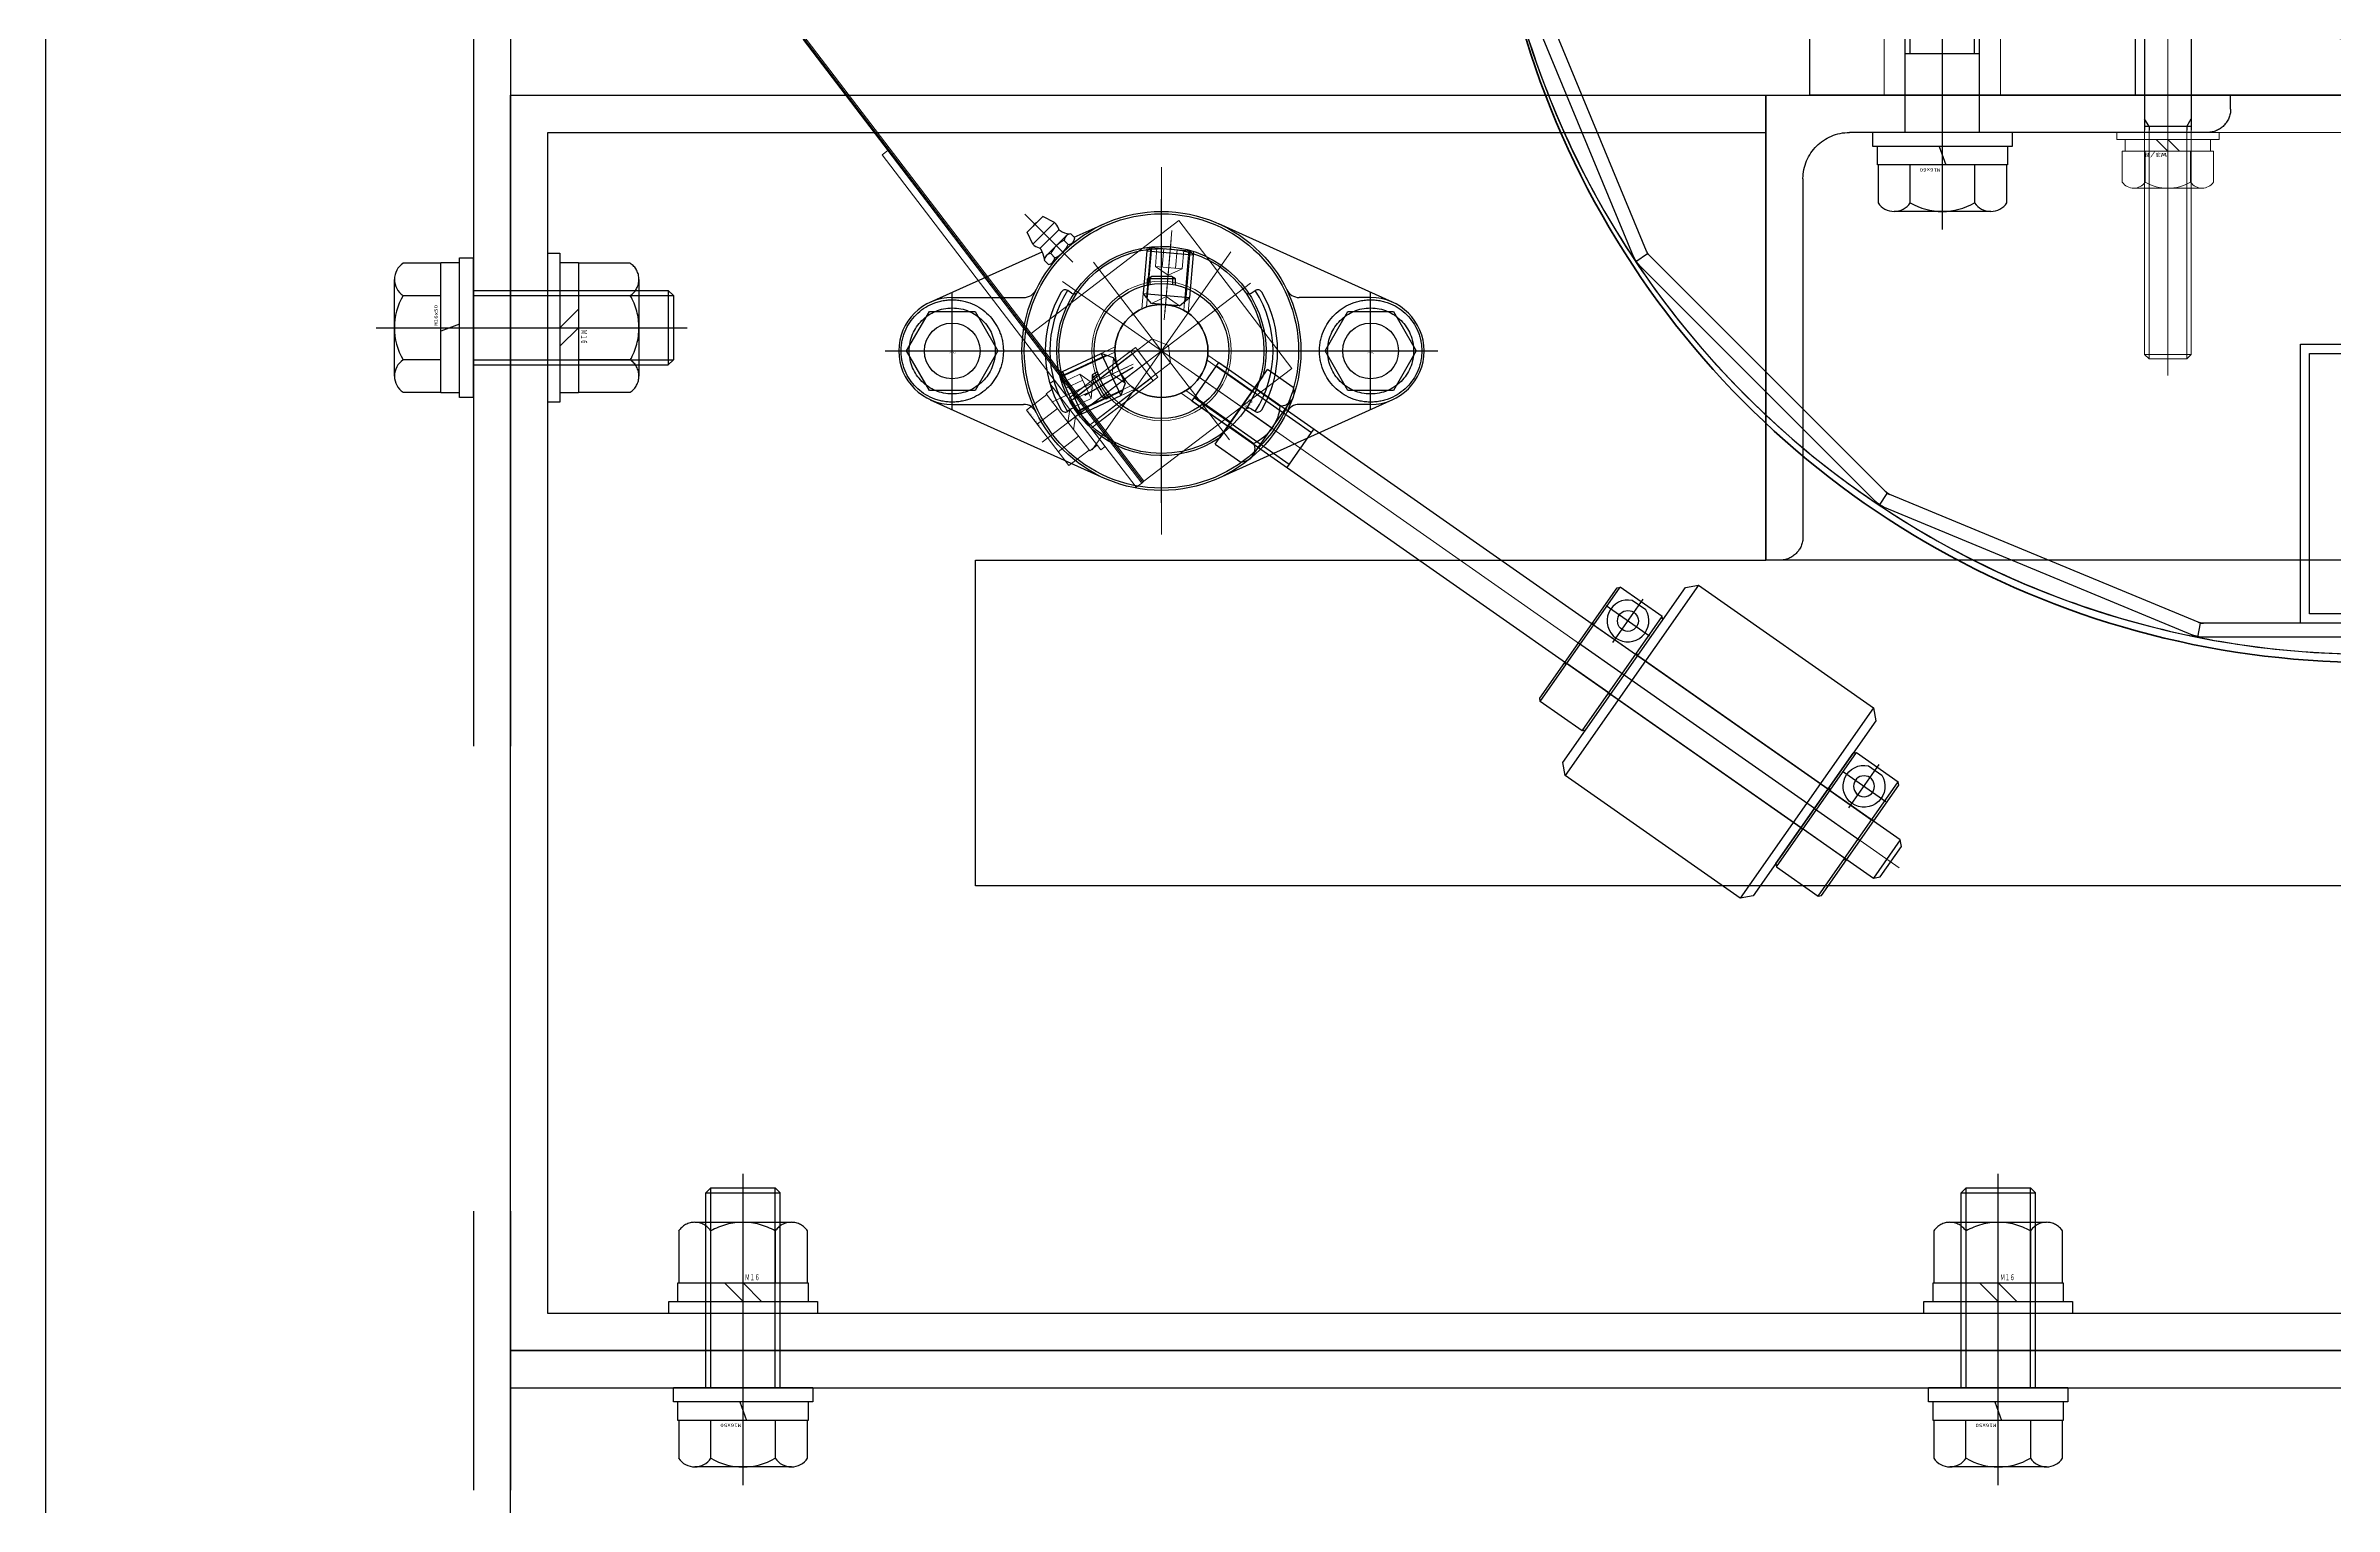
# Model space of a CAD drawing. Units: millimetres at full size. Extents: x -18456 to 18937, y -12290 to 13871.
# Drawn here: x -3396 to -1919, y -5647 to -4705 of the extents above; entities that cross this region are included whole.
import ezdxf
from ezdxf.enums import TextEntityAlignment as Align

# ---------------------------------------------------------------- set-up
doc = ezdxf.new("R2010")
doc.units = ezdxf.units.MM
doc.header["$LTSCALE"] = 100
doc.linetypes.add('CHAIN2', pattern=[12, 9, -1, 1, -1])
doc.linetypes.add('DOUBLE_CHAIN2', pattern=[12.8, 9, -1, 0.6, -0.6, 0.6, -1])
for name, color, linetype in [('0-2_0', 2, 'Continuous'), ('0-3_06_PHANTOM', 2, 'DOUBLE_CHAIN2'), ('0-6_10_DRAFT', 1, 'Continuous')]:
    doc.layers.add(name, color=color, linetype=linetype)
for name, color, linetype, lineweight in [('0-7_05_CENTER', 2, 'CHAIN2', 18), ('0-8_04_HIDDEN', 7, 'Continuous', 18), ('1-0', 30, 'Continuous', 70)]:
    doc.layers.add(name, color=color, linetype=linetype, lineweight=lineweight)
doc.styles.add('ＭＳ ゴシック', font='')
doc.styles.get('ＭＳ ゴシック').set_extended_font_data('MS Gothic')

# ---------------------------------------------------------------- blocks, each defined once
blk = doc.blocks.new('A$C491655AE_1_1')
at = {"layer": '0-3_06_PHANTOM', "color": 7, "linetype": 'CHAIN2'}
for p, q in [((0, -12.64), (0, 12.64)), ((-12.64, 0), (12.64, 0))]:
    blk.add_line(p, q, dxfattribs=at)
at = {"layer": '0-3_06_PHANTOM', "color": 7}
blk.add_lwpolyline([(4.91, -8.5), (-4.91, -8.5), (-9.81, 0), (-4.91, 8.5), (4.91, 8.5), (9.81, 0)], close=True, dxfattribs=at)
for radius in [11, 9.25]:
    blk.add_circle((0, 0), radius, dxfattribs=at)
at = {"layer": '0-6_10_DRAFT', "style": 'ＭＳ ゴシック', "width": 1.9}
blk.add_text('BT-M10', height=0.22, dxfattribs=at).set_placement((-0.7, -0.54), align=Align.BOTTOM_LEFT)
blk = doc.blocks.new('MUCAFL204Ja_1')
at = {"layer": '0-2_0', "linetype": 'CHAIN2'}
for p, q in [((0, -32.67), (0, 32.67)), ((-19.09, 19.09), (-29.42, 29.42)), ((-45, -11), (-45, 11)), ((45, -11), (45, 11)), ((-59.46, 0), (59.46, 0)), ((-16.45, -9.5), (-6.06, -3.5))]:
    blk.add_line(p, q, dxfattribs=at)
at = {"layer": '0-2_0'}
for p, q in [((-28.92, 25.53), (-25.53, 28.92)), ((-27.65, 22.98), (-28.92, 25.53)), ((-27.65, 22.98), (-22.98, 27.65)), ((-22.1, 26.06), (-26.06, 22.1)), ((-22.98, 27.65), (-25.53, 28.92)), ((-24.77, 20.48), (-20.48, 24.77)), ((-19.51, 25.22), (-18.62, 24.33)), ((-18.74, 24.46), (-12.33, 27.35)), ((49.73, 10.48), (12.33, 27.35)), ((-49.73, 10.48), (-25.64, 21.35)), ((-23.79, 20.94), (-22.9, 20.05)), ((-19.07, 23.36), (-23.36, 19.07)), ((-20.94, 23.79), (-20.05, 22.9)), ((-24.33, 18.62), (-25.22, 19.51)), ((3, 15.5), (-3, 15.5)), ((-2.45, 14.29), (-2.45, 15.82)), ((2.13, 16), (-2.13, 16)), ((2.45, 14.29), (2.45, 15.82)), ((-45, 11.5), (-29.64, 11.5)), ((-19.32, 12.44), (-20.16, 12.98)), ((19.32, 12.44), (20.16, 12.98)), ((45, 11.5), (29.64, 11.5)), ((-13.79, -4.5), (-14.92, -5.15)), ((-13.6, -5.02), (-14.92, -5.79)), ((-14.92, -5.15), (-11.92, -10.35)), ((-14.92, -5.15), (-14.92, -6.15)), ((-14.92, -6.15), (-12.79, -9.85)), ((-11.15, -9.27), (-12.47, -10.03)), ((-49.73, -10.48), (-12.33, -27.35)), ((-45, -11.5), (-29.64, -11.5)), ((-19.32, -12.44), (-20.16, -12.98)), ((49.73, -10.48), (12.33, -27.35)), ((19.32, -12.44), (20.16, -12.98)), ((45, -11.5), (29.64, -11.5))]:
    blk.add_line(p, q, dxfattribs=at)
for points in [[(-3, 14.19), (-3, 15.5), (-2.13, 16)], [(3, 14.19), (3, 15.5), (2.13, 16)], [(-10.79, -9.69), (-11.92, -10.35), (-12.79, -9.85)]]:
    blk.add_lwpolyline(points, dxfattribs=at)
for centre, radius in [((0, 0), 30), ((0, 0), 29.5), ((0, 0), 22.04), ((0, 0), 14.5), ((0, 0), 10), ((-45, 0), 6), ((45, 0), 6)]:
    blk.add_circle(centre, radius, dxfattribs=at)
for centre, radius, start, end in [((-26.17, 26.17), 1.59, 114.555, 155.445), ((-25.31, 25.31), 3.3, 17.9467, 45), ((-21.41, 26.58), 0.8, 197.9467, 240.2157), ((-18.83, 31.09), 6, 240.2157, 260.6802), ((-19.38, 23.67), 1.56, 94.7398, 175.2602), ((-25.31, 25.31), 3.3, 225, 252.0533), ((-26.58, 21.41), 0.8, 29.7843, 72.0533), ((-31.09, 18.83), 6, 9.3198, 29.7843), ((-23.67, 19.38), 1.56, 94.7398, 175.2602), ((-24.46, 20.18), 1.56, 274.7398, 355.2602), ((-18.6, 18.6), 5.7, 114.2291, 155.7709), ((-25.24, 25.24), 5.7, 294.2291, 335.7709), ((-20.18, 24.46), 1.56, 274.7398, 355.2602), ((-45, 0), 11.5, 90, 270), ((-29.64, 14.5), 3, 270, 333.9348), ((0, 0), 25, 149.6243, 210.3757), ((0, 0), 24, 147.2368, 212.7638), ((-20.71, 12.14), 1, 57.2362, 149.6243), ((-18.78, 13.28), 1, 237.2362, 324.7443), ((18.78, 13.28), 1, 215.2557, 302.7638), ((20.71, 12.14), 1, 30.3757, 122.7638), ((0, 0), 24, 327.2362, 32.7632), ((0, 0), 25, 329.6243, 30.3757), ((29.64, 14.5), 3, 206.0652, 270), ((45, 0), 11.5, 270, 90), ((-29.64, -14.5), 3, 26.0652, 90), ((-20.71, -12.14), 1, 210.3757, 302.7638), ((-18.78, -13.28), 1, 35.2557, 122.7638), ((18.78, -13.28), 1, 57.2362, 144.7443), ((20.71, -12.14), 1, 237.2362, 329.6243), ((29.64, -14.5), 3, 90, 153.9348)]:
    blk.add_arc(centre, radius, start, end, dxfattribs=at)
blk = doc.blocks.new('A$C32DA1F60_1_1')
at = {"layer": '0-6_10_DRAFT'}
blk.add_line((0, 0), (-0.3, 0), dxfattribs=at)
at = {"layer": '0-8_04_HIDDEN'}
blk.add_lwpolyline([(-0.3, -20), (0, -20), (0, 130), (-0.3, 130)], close=True, dxfattribs=at)
blk = doc.blocks.new('A$C35C9035B_1_1')
at = {"layer": '0-7_05_CENTER'}
blk.add_line((-2.58, 0), (4.17, 0), dxfattribs=at)
at = {"layer": '0-8_04_HIDDEN'}
blk.add_lwpolyline([(1.5, 70), (0, 70), (0, -20), (1.5, -20)], close=True, dxfattribs=at)
blk = doc.blocks.new('A$C435F0BD9_1_1')
at = {"layer": '0-8_04_HIDDEN', "linetype": 'CHAIN2'}
blk.add_line((0, -18.3), (0, 10.2), dxfattribs=at)
at = {"layer": '0-8_04_HIDDEN'}
for p, q in [((-7.51, 8.7), (7.51, 8.7)), ((-7.51, 3.2), (-7.51, 8.7)), ((-3.75, 3.2), (-3.75, 8.7)), ((3.75, 3.2), (3.75, 8.7)), ((7.51, 3.2), (7.51, 8.7)), ((-9, 1.2), (9, 1.2)), ((-9, 1.2), (-9, 0)), ((-9, 0), (9, 0)), ((-7.7, 3.2), (-7.7, 1.2)), ((7.7, 3.2), (-7.7, 3.2)), ((-4, -16.8), (-4, 0)), ((-3.32, -16.8), (-3.32, 0)), ((0, 1.2), (-2, 3.2)), ((0, 3.2), (2, 1.2)), ((3.32, -16.8), (3.32, 0)), ((4, -16.8), (4, 0)), ((7.7, 1.2), (7.7, 3.2)), ((9, 0), (9, 1.2)), ((-4, -16.8), (4, -16.8))]:
    blk.add_line(p, q, dxfattribs=at)
at = {"layer": '0-6_10_DRAFT', "style": 'ＭＳ ゴシック', "width": 1.8}
blk.add_text('BT-M8x20L,SW,PW', height=0.2199, dxfattribs=at).set_placement((3.15, 8.36), align=Align.BOTTOM_LEFT)
blk = doc.blocks.new('A$C186E791B_1_1')
at = {"layer": '0-7_05_CENTER'}
for p, q in [((0, -24.07), (0, 24.07)), ((24.07, 0), (-24.07, 0))]:
    blk.add_line(p, q, dxfattribs=at)
at = {"layer": '0-8_04_HIDDEN'}
for p, q in [((0, 3.25), (-1.88, 0)), ((-1.88, 0), (0, -3.25)), ((0, 3.25), (20, 3.25)), ((0, -3.25), (0, 3.25)), ((4, 4), (20, 4)), ((4, -4), (4, 4)), ((0, -3.25), (20, -3.25)), ((4, -4), (20, -4))]:
    blk.add_line(p, q, dxfattribs=at)
blk.add_lwpolyline([(-20, -20), (20, -20), (20, 20), (-20, 20)], close=True, dxfattribs=at)
for radius in [15, 10]:
    blk.add_circle((0, 0), radius, dxfattribs=at)
blk = doc.blocks.new('A$C1E9F6952_1')
at = {"layer": '0-6_10_DRAFT'}
blk.add_line((0, 0), (0.3, 0), dxfattribs=at)
at = {"layer": '0-8_04_HIDDEN'}
blk.add_lwpolyline([(0.3, -20), (0, -20), (0, 100), (0.3, 100)], close=True, dxfattribs=at)
blk = doc.blocks.new('A$C65AA1DB4_1')
at = {"layer": '0-8_04_HIDDEN', "xscale": -1}
blk.add_blockref('A$C32DA1F60_1_1', (20, 0), dxfattribs=at)
at = {"layer": '0-8_04_HIDDEN'}
for name, p in [('A$C1E9F6952_1', (20.3, 0)), ('A$C35C9035B_1_1', (20.6, 0)), ('A$C186E791B_1_1', (0, 0))]:
    blk.add_blockref(name, p, dxfattribs=at)
at = {"layer": '0-8_04_HIDDEN', "xscale": -1, "rotation": 270}
blk.add_blockref('A$C435F0BD9_1_1', (22.1, 0), dxfattribs=at)
blk = doc.blocks.new('A$C6DCD7F69_1_1')
at = {"layer": '0-7_05_CENTER'}
for p, q in [((0, 113.74), (0, -113.74)), ((113.74, 0), (-113.74, 0))]:
    blk.add_line(p, q, dxfattribs=at)
at = {"layer": '0-8_04_HIDDEN'}
for radius in [105, 99.95, 22.5, 20]:
    blk.add_circle((0, 0), radius, dxfattribs=at)
blk = doc.blocks.new('A$C6A3B1DDC_1_1')
at = {"layer": '0-3_06_PHANTOM', "color": 7}
blk.add_arc((74.2, 300), 105, 242.0584, 118.1371, dxfattribs=at)
at = {"layer": '0-8_04_HIDDEN'}
blk.add_blockref('A$C6DCD7F69_1_1', (74.2, 300), dxfattribs=at)
blk = doc.blocks.new('A$C616C122A_1')
at = {"layer": '0-2_0', "xscale": -1, "rotation": 25.92846}
blk.add_blockref('A$C6A3B1DDC_1_1', (-62.69, -6.56), dxfattribs=at)
blk = doc.blocks.new('A$C630344D5_1_1')
at = {"layer": '0-3_06_PHANTOM', "color": 5}
blk.add_arc((0, 0), 190, 81.4099, 271.907, dxfattribs=at)
blk = doc.blocks.new('A$C27AD2B2D_1_1')
at = {"layer": '0-3_06_PHANTOM', "color": 7}
for p, q in [((42, 1230), (42, 16)), ((50, 192), (2550, 192))]:
    blk.add_line(p, q, dxfattribs=at)
for points in [[(-40, 1230), (50, 1230), (50, 16), (-50, 16), (-50, 1220)], [(50, 200), (2550, 200), (2550, 100), (50, 100)]]:
    blk.add_lwpolyline(points, close=True, dxfattribs=at)
at = {"layer": '0-7_05_CENTER'}
for p, q in [((60.96, 420), (31.35, 420)), ((100, 210.96), (100, 181.35)), ((370, 210.96), (370, 181.35))]:
    blk.add_line(p, q, dxfattribs=at)
blk = doc.blocks.new('MUCP212a_1_1')
at = {"layer": '0-2_0'}
for p, q in [((-2.4, 146.5), (-3.3, 143.8)), ((-3.3, 143.8), (3.3, 143.8)), ((-2.4, 146.5), (2.4, 146.5)), ((2.4, 146.5), (3.3, 143.8)), ((-3.5, 140), (-4.04, 139.69)), ((-4.04, 138.31), (-4.04, 139.69)), ((-3.5, 138), (-4.04, 138.31)), ((-3.03, 140), (-3.5, 140)), ((-3.18, 138), (-3.18, 137.93)), ((0, 140), (-3.03, 140)), ((-2.02, 139.69), (-2.02, 138.31)), ((3.03, 140), (0, 140)), ((2.02, 139.69), (2.02, 138.31)), ((3.5, 140), (3.03, 140)), ((3.17, 138), (3.17, 137.93)), ((3.5, 140), (4.04, 139.69)), ((3.5, 138), (4.04, 138.31)), ((4.04, 139.69), (4.04, 138.31)), ((-3.61, 109.8), (-5, 109)), ((5, 109), (-5, 109)), ((-5, 107.97), (-5, 109)), ((3.61, 109.8), (-3.61, 109.8)), ((3.61, 109.8), (5, 109)), ((5, 107.97), (5, 109)), ((-68.19, 70.86), (-68.98, 20)), ((68.98, 20), (68.19, 70.86)), ((-35.56, 55.04), (-36.45, 54.53)), ((-36.45, 54.53), (-31.45, 45.87)), ((-36.45, 52.93), (-36.45, 54.53)), ((-36.45, 52.93), (-32.83, 46.67)), ((-32.83, 46.67), (-31.45, 45.87)), ((-30.56, 46.38), (-31.45, 45.87)), ((-120.5, 0), (-120.5, 20)), ((-50.5, 20), (-120.5, 20)), ((-50.5, 0), (-50.5, 20)), ((50.5, 20), (120.5, 20)), ((50.5, 0), (50.5, 20)), ((120.5, 0), (120.5, 20)), ((-120.5, 0), (120.5, 0))]:
    blk.add_line(p, q, dxfattribs=at)
for points in [[(-2.91, 139.99), (-2.97, 140), (-3.03, 140), (-3.09, 140), (-3.16, 139.99), (-3.22, 139.99), (-3.28, 139.98), (-3.34, 139.97), (-3.4, 139.96), (-3.46, 139.94), (-3.53, 139.92), (-3.59, 139.9), (-3.65, 139.88), (-3.71, 139.85), (-3.78, 139.82), (-3.84, 139.79), (-3.91, 139.76), (-3.97, 139.73), (-4.04, 139.69)], [(-4.04, 138.31), (-3.97, 138.27), (-3.91, 138.24), (-3.84, 138.21), (-3.78, 138.18), (-3.71, 138.15), (-3.65, 138.12), (-3.59, 138.1), (-3.53, 138.08), (-3.46, 138.06), (-3.4, 138.04), (-3.34, 138.03), (-3.28, 138.02), (-3.22, 138.01), (-3.16, 138.01), (-3.09, 138), (-3.03, 138)], [(-3.5, 138), (-3.03, 138), (0, 138), (3.03, 138), (3.5, 138)], [(-3.03, 138), (-2.97, 138), (-2.91, 138.01), (-2.84, 138.01), (-2.78, 138.02), (-2.72, 138.03), (-2.66, 138.04), (-2.6, 138.06), (-2.54, 138.08), (-2.47, 138.1), (-2.41, 138.12), (-2.35, 138.15), (-2.28, 138.18), (-2.22, 138.21), (-2.15, 138.24), (-2.09, 138.27), (-2.02, 138.31)], [(1.11, 139.9), (0.99, 139.92), (0.87, 139.94), (0.74, 139.96), (0.62, 139.97), (0.5, 139.98), (0.37, 139.99), (0.25, 139.99), (0.13, 140), (0, 140), (-0.13, 140), (-0.25, 139.99), (-0.37, 139.99), (-0.5, 139.98), (-0.62, 139.97), (-0.74, 139.96), (-0.87, 139.94), (-0.99, 139.92), (-1.11, 139.9), (-1.24, 139.88), (-1.37, 139.85), (-1.49, 139.82), (-1.62, 139.79), (-1.75, 139.76), (-1.89, 139.73), (-2.02, 139.69), (-2.09, 139.73), (-2.15, 139.76), (-2.22, 139.79), (-2.28, 139.82), (-2.35, 139.85), (-2.41, 139.88), (-2.47, 139.9), (-2.54, 139.92), (-2.6, 139.94), (-2.66, 139.96), (-2.72, 139.97), (-2.78, 139.98), (-2.84, 139.99), (-2.91, 139.99)], [(-2.02, 138.31), (-1.89, 138.27), (-1.75, 138.24), (-1.62, 138.21), (-1.49, 138.18), (-1.37, 138.15), (-1.24, 138.12), (-1.11, 138.1), (-0.99, 138.08), (-0.87, 138.06), (-0.74, 138.04), (-0.62, 138.03), (-0.5, 138.02), (-0.37, 138.01), (-0.25, 138.01), (-0.13, 138), (0, 138)], [(0, 138), (0.13, 138), (0.25, 138.01), (0.37, 138.01), (0.5, 138.02), (0.62, 138.03), (0.74, 138.04), (0.87, 138.06), (0.99, 138.08), (1.11, 138.1), (1.24, 138.12), (1.37, 138.15), (1.49, 138.18), (1.62, 138.21), (1.75, 138.24), (1.89, 138.27), (2.02, 138.31)], [(4.04, 139.69), (3.97, 139.73), (3.91, 139.76), (3.84, 139.79), (3.78, 139.82), (3.71, 139.85), (3.65, 139.88), (3.59, 139.9), (3.53, 139.92), (3.46, 139.94), (3.4, 139.96), (3.34, 139.97), (3.28, 139.98), (3.22, 139.99), (3.16, 139.99), (3.09, 140), (3.03, 140), (2.97, 140), (2.91, 139.99), (2.84, 139.99), (2.78, 139.98), (2.72, 139.97), (2.66, 139.96), (2.6, 139.94), (2.54, 139.92), (2.47, 139.9), (2.41, 139.88), (2.35, 139.85), (2.28, 139.82), (2.22, 139.79), (2.15, 139.76), (2.09, 139.73), (2.02, 139.69), (1.89, 139.73), (1.75, 139.76), (1.62, 139.79), (1.49, 139.82), (1.37, 139.85), (1.24, 139.88), (1.11, 139.9)], [(2.02, 138.31), (2.09, 138.27), (2.15, 138.24), (2.22, 138.21), (2.28, 138.18), (2.35, 138.15), (2.41, 138.12), (2.47, 138.1), (2.54, 138.08), (2.6, 138.06), (2.66, 138.04), (2.72, 138.03), (2.78, 138.02), (2.84, 138.01), (2.91, 138.01), (2.97, 138), (3.03, 138)], [(3.03, 138), (3.09, 138), (3.16, 138.01), (3.22, 138.01), (3.28, 138.02), (3.34, 138.03), (3.4, 138.04), (3.46, 138.06), (3.53, 138.08), (3.59, 138.1), (3.65, 138.12), (3.71, 138.15), (3.78, 138.18), (3.84, 138.21), (3.91, 138.24), (3.97, 138.27), (4.04, 138.31)]]:
    blk.add_lwpolyline(points, dxfattribs=at)
for radius in [58, 53.19, 38.5, 30]:
    blk.add_circle((0, 69.8), radius, dxfattribs=at)
for centre, radius, start, end in [((0, 143.8), 3.3, 180, 207.487), ((0, 145.21), 1.59, 54.1961, 125.8039), ((0, 143.8), 3.3, 332.513, 0), ((0, 69.8), 68.2, 0.8929, 179.1071), ((-8.74, 142.93), 6, 330.761, 348.6534), ((-3.64, 141.91), 0.8, 348.6534, 27.487), ((3.64, 141.91), 0.8, 152.513, 191.3466), ((8.74, 142.93), 6, 191.3466, 209.239)]:
    blk.add_arc(centre, radius, start, end, dxfattribs=at)
at = {"layer": '0-7_05_CENTER'}
for p, q in [((0, 154.6), (0, 0)), ((76.31, 69.8), (-76.31, 69.8)), ((-37.24, 48.3), (-23.38, 56.3)), ((-92, 27.06), (-92, -7.44)), ((92, 27.06), (92, -7.44))]:
    blk.add_line(p, q, dxfattribs=at)
at = {"layer": '0-8_04_HIDDEN', "color": 2}
for p, q in [((-104.5, 0), (-104.5, 20)), ((-79.5, 0), (-79.5, 20)), ((79.5, 0), (79.5, 20)), ((104.5, 0), (104.5, 20))]:
    blk.add_line(p, q, dxfattribs=at)
blk = doc.blocks.new('A$C478F6F38_1_1')
at = {"layer": '0-2_0', "color": 134}
for points in [[(15, 0), (-15, 0), (-15, -60), (15, -60)], [(13, -2), (-13, -2), (-13, -58), (13, -58)]]:
    blk.add_lwpolyline(points, close=True, dxfattribs=at)
blk = doc.blocks.new('A$C34463D87_1_1')
at = {"layer": '0-2_0', "color": 134}
for p, q in [((-38.17, 185.89), (-104.46, 158.44)), ((-37.02, 183.12), (-103.31, 155.66)), ((35.87, 186.35), (-35.87, 186.35)), ((35.87, 183.35), (-35.87, 183.35)), ((103.31, 155.66), (37.02, 183.12)), ((104.46, 158.44), (38.17, 185.89)), ((-106.4, 157.14), (-157.14, 106.4)), ((-104.28, 155.01), (-155.01, 104.28)), ((155.01, 104.28), (104.28, 155.01)), ((157.14, 106.4), (106.4, 157.14)), ((-158.44, 104.46), (-185.89, 38.17)), ((185.89, 38.17), (158.44, 104.46)), ((-155.66, 103.31), (-183.12, 37.02)), ((183.12, 37.02), (155.66, 103.31)), ((-186.35, 35.87), (-186.35, -35.87)), ((-183.35, 35.87), (-183.35, -35.87)), ((183.35, -35.87), (183.35, 35.87)), ((186.35, -35.87), (186.35, 35.87)), ((-185.89, -38.17), (-158.44, -104.46)), ((-183.12, -37.02), (-155.66, -103.31)), ((155.66, -103.31), (183.12, -37.02)), ((158.44, -104.46), (185.89, -38.17)), ((-157.14, -106.4), (-106.4, -157.14)), ((-155.01, -104.28), (-104.28, -155.01)), ((104.28, -155.01), (155.01, -104.28)), ((106.4, -157.14), (157.14, -106.4)), ((-103.31, -155.66), (-37.02, -183.12)), ((37.02, -183.12), (103.31, -155.66)), ((-104.46, -158.44), (-38.17, -185.89)), ((38.17, -185.89), (104.46, -158.44)), ((-35.87, -183.35), (35.87, -183.35)), ((-35.87, -186.35), (35.87, -186.35))]:
    blk.add_line(p, q, dxfattribs=at)
at = {"layer": '0-2_0', "color": 3}
for points in [[(-0.5, 183.35), (0, 183.85), (1.32, 185.16)], [(-185.16, -1.32), (-183.85, 0), (-183.35, 0.5)], [(183.35, -0.5), (183.85, 0), (185.16, 1.32)], [(-1.32, -185.16), (0, -183.85), (0.5, -183.35)]]:
    blk.add_lwpolyline(points, dxfattribs=at)
at = {"layer": '0-2_0', "color": 134}
for radius in [32.5, 30, 27.5]:
    blk.add_circle((0, 0), radius, dxfattribs=at)
for centre, radius, start, end in [((-35.87, 180.35), 6, 90, 112.5), ((-35.87, 180.35), 3, 90, 112.5), ((35.87, 180.35), 6, 67.5, 90), ((35.87, 180.35), 3, 67.5, 90), ((-102.16, 152.89), 6, 112.5, 135), ((102.16, 152.89), 6, 45, 67.5), ((-102.16, 152.89), 3, 112.5, 135), ((102.16, 152.89), 3, 45, 67.5), ((-152.89, 102.16), 6, 135, 157.5), ((-152.89, 102.16), 3, 135, 157.5), ((152.89, 102.16), 3, 22.5, 45), ((152.89, 102.16), 6, 22.5, 45), ((-180.35, 35.87), 6, 157.5, 180), ((-180.35, 35.87), 3, 157.5, 180), ((180.35, 35.87), 3, 0, 22.5), ((180.35, 35.87), 6, 0, 22.5), ((-180.35, -35.87), 6, 180, 202.5), ((-180.35, -35.87), 3, 180, 202.5), ((180.35, -35.87), 3, 337.5, 0), ((180.35, -35.87), 6, 337.5, 0), ((-152.89, -102.16), 3, 202.5, 225), ((152.89, -102.16), 3, 315, 337.5), ((-152.89, -102.16), 6, 202.5, 225), ((152.89, -102.16), 6, 315, 337.5), ((-102.16, -152.89), 6, 225, 247.5), ((-102.16, -152.89), 3, 225, 247.5), ((102.16, -152.89), 3, 292.5, 315), ((102.16, -152.89), 6, 292.5, 315), ((-35.87, -180.35), 6, 247.5, 270), ((-35.87, -180.35), 3, 247.5, 270), ((35.87, -180.35), 3, 270, 292.5), ((35.87, -180.35), 6, 270, 292.5)]:
    blk.add_arc(centre, radius, start, end, dxfattribs=at)
at = {"layer": '0-2_0', "color": 3}
for centre, start, end in [((0, 190.8), 244.4921, 295.5079), ((-190.8, 0), 334.4921, 25.5079), ((190.8, 0), 154.4921, 205.5079), ((0, -190.8), 64.4921, 115.5079)]:
    blk.add_arc(centre, 5.8, start, end, dxfattribs=at)
at = {"layer": '0-6_10_DRAFT'}
for p, q in [((-37.07, 186.35), (-36.47, 183.35)), ((37.07, 186.35), (36.47, 183.35)), ((-105.56, 157.98), (-103.86, 155.44)), ((105.56, 157.98), (103.86, 155.44)), ((-157.98, 105.56), (-155.44, 103.86)), ((157.98, 105.56), (155.44, 103.86)), ((-186.35, 37.07), (-183.35, 36.47)), ((186.35, 37.07), (183.35, 36.47)), ((-186.35, -37.07), (-183.35, -36.47)), ((186.35, -37.07), (183.35, -36.47)), ((-157.98, -105.56), (-155.44, -103.86)), ((157.98, -105.56), (155.44, -103.86)), ((-105.56, -157.98), (-103.86, -155.44)), ((105.56, -157.98), (103.86, -155.44)), ((-37.07, -186.35), (-36.47, -183.35)), ((37.07, -186.35), (36.47, -183.35))]:
    blk.add_line(p, q, dxfattribs=at)
for points in [[(-35.87, 186.35), (-37.07, 186.35), (-38.17, 185.89)], [(-37.02, 183.12), (-36.47, 183.35), (-35.87, 183.35)], [(38.17, 185.89), (37.07, 186.35), (35.87, 186.35)], [(35.87, 183.35), (36.47, 183.35), (37.02, 183.12)], [(-104.46, 158.44), (-105.56, 157.98), (-106.4, 157.14)], [(106.4, 157.14), (105.56, 157.98), (104.46, 158.44)], [(-104.28, 155.01), (-103.86, 155.44), (-103.31, 155.66)], [(103.31, 155.66), (103.86, 155.44), (104.28, 155.01)], [(-157.14, 106.4), (-157.98, 105.56), (-158.44, 104.46)], [(-155.66, 103.31), (-155.44, 103.86), (-155.01, 104.28)], [(155.01, 104.28), (155.44, 103.86), (155.66, 103.31)], [(158.44, 104.46), (157.98, 105.56), (157.14, 106.4)], [(-185.89, 38.17), (-186.35, 37.07), (-186.35, 35.87)], [(-183.35, 35.87), (-183.35, 36.47), (-183.12, 37.02)], [(183.12, 37.02), (183.35, 36.47), (183.35, 35.87)], [(186.35, 35.87), (186.35, 37.07), (185.89, 38.17)], [(-186.35, -35.87), (-186.35, -37.07), (-185.89, -38.17)], [(-183.12, -37.02), (-183.35, -36.47), (-183.35, -35.87)], [(183.35, -35.87), (183.35, -36.47), (183.12, -37.02)], [(185.89, -38.17), (186.35, -37.07), (186.35, -35.87)], [(-155.01, -104.28), (-155.44, -103.86), (-155.66, -103.31)], [(155.66, -103.31), (155.44, -103.86), (155.01, -104.28)], [(-158.44, -104.46), (-157.98, -105.56), (-157.14, -106.4)], [(157.14, -106.4), (157.98, -105.56), (158.44, -104.46)], [(-106.4, -157.14), (-105.56, -157.98), (-104.46, -158.44)], [(-103.31, -155.66), (-103.86, -155.44), (-104.28, -155.01)], [(104.28, -155.01), (103.86, -155.44), (103.31, -155.66)], [(104.46, -158.44), (105.56, -157.98), (106.4, -157.14)], [(-38.17, -185.89), (-37.07, -186.35), (-35.87, -186.35)], [(-35.87, -183.35), (-36.47, -183.35), (-37.02, -183.12)], [(37.02, -183.12), (36.47, -183.35), (35.87, -183.35)], [(35.87, -186.35), (37.07, -186.35), (38.17, -185.89)]]:
    blk.add_lwpolyline(points, dxfattribs=at)
blk.add_circle((0, 0), 190, dxfattribs=at)
at = {"layer": '0-7_05_CENTER'}
for p, q in [((0, -195.99), (0, 195.99)), ((195.99, 0), (-195.99, 0))]:
    blk.add_line(p, q, dxfattribs=at)
at = {"layer": '0-8_04_HIDDEN'}
for p, q in [((-2.5, 186.35), (-2.5, 183.35)), ((2.5, 186.35), (2.5, 183.35)), ((-186.35, 2.5), (-183.35, 2.5)), ((186.35, 2.5), (183.35, 2.5)), ((-186.35, -2.5), (-183.35, -2.5)), ((186.35, -2.5), (183.35, -2.5)), ((-2.5, -186.35), (-2.5, -183.35)), ((2.5, -186.35), (2.5, -183.35))]:
    blk.add_line(p, q, dxfattribs=at)
at = {"layer": '0-8_04_HIDDEN', "xscale": -1}
blk.add_blockref('A$C478F6F38_1_1', (0, 183.35), dxfattribs=at)
at = {"layer": '0-8_04_HIDDEN'}
for p, rotation in [((-183.35, 0), 90), ((0, -183.35), 180)]:
    blk.add_blockref('A$C478F6F38_1_1', p, dxfattribs=dict(at, rotation=rotation))
at = {"layer": '0-8_04_HIDDEN', "xscale": -1, "rotation": 270}
blk.add_blockref('A$C478F6F38_1_1', (183.35, 0), dxfattribs=at)
blk = doc.blocks.new('A$C448B04A9_1_1')
at = {"layer": '0-3_06_PHANTOM', "color": 7}
for p, q in [((3, 100), (0, 100)), ((0, 0), (0, 100)), ((8, 18), (8, 95)), ((95, 8), (18, 8)), ((0, 0), (100, 0)), ((100, 3), (100, 0))]:
    blk.add_line(p, q, dxfattribs=at)
for centre, radius, start, end in [((3, 95), 5, 0, 90), ((18, 18), 10, 180, 270), ((95, 3), 5, 0, 90)]:
    blk.add_arc(centre, radius, start, end, dxfattribs=at)
blk = doc.blocks.new('A$C28822FB5_1_1')
at = {"layer": '0-2_0', "color": 134}
blk.add_line((-82, 412), (180, 412), dxfattribs=at)
for points in [[(-90, 420), (440, 420), (440, 150), (-90, 150)], [(180, 420), (440, 420), (440, 320), (180, 320)]]:
    blk.add_lwpolyline(points, close=True, dxfattribs=at)
for points in [[(432, 158), (-82, 158), (-82, 412)], [(305.5, 250), (10, 250), (10, 320), (180, 320)]]:
    blk.add_lwpolyline(points, dxfattribs=at)
for centre, radius in [((50, 365), 30), ((5, 365), 6), ((95, 365), 6)]:
    blk.add_circle(centre, radius, dxfattribs=at)
at = {"layer": '0-7_05_CENTER'}
for p, q in [((218, 429.09), (218, 402.84)), ((266.5, 429.09), (266.5, 402.84)), ((50, 325.5), (50, 404.5)), ((5, 355.66), (5, 374.34)), ((95, 355.66), (95, 374.34)), ((-71.04, 370), (-100.65, 370)), ((-4.34, 365), (14.34, 365)), ((89.5, 365), (10.5, 365)), ((85.66, 365), (104.34, 365)), ((-40, 139.04), (-40, 168.65)), ((230, 139.04), (230, 168.65))]:
    blk.add_line(p, q, dxfattribs=at)
at = {"layer": '0-8_04_HIDDEN'}
blk.add_line((345, 412), (275, 412), dxfattribs=at)
at = {"layer": '0-8_04_HIDDEN', "xscale": -1, "rotation": 180}
blk.add_blockref('A$C448B04A9_1_1', (180, 420), dxfattribs=at)
blk = doc.blocks.new('M16Nza_1_1')
at = {"layer": '0-3_06_PHANTOM', "color": 7}
for p, q in [((-13.85, 17.74), (-13.85, 6.6)), ((-10.39, 19.6), (10.39, 19.6)), ((-6.92, 6.6), (-6.92, 17.74)), ((6.93, 17.74), (6.93, 6.6)), ((13.85, 6.6), (13.85, 17.74)), ((-4, 6.6), (0, 2.6)), ((0, 6.6), (4, 2.6)), ((14, 6.6), (14, 2.6))]:
    blk.add_line(p, q, dxfattribs=at)
at = {"layer": '0-3_06_PHANTOM', "color": 7, "linetype": 'CHAIN2'}
blk.add_line((0, 0), (0, 19.6), dxfattribs=at)
at = {"layer": '0-3_06_PHANTOM', "color": 7}
blk.add_lwpolyline([(-14, 2.6), (-14, 6.6), (14, 6.6)], dxfattribs=at)
blk.add_lwpolyline([(-16, 2.6), (16, 2.6), (16, 0), (-16, 0)], close=True, dxfattribs=at)
for centre, radius, start, end in [((-10.39, 15.44), 4.16, 33.626, 146.374), ((0, 5.75), 13.85, 60, 120), ((10.39, 15.44), 4.16, 33.626, 146.374)]:
    blk.add_arc(centre, radius, start, end, dxfattribs=at)
at = {"layer": '0-6_10_DRAFT', "style": 'ＭＳ ゴシック', "width": 0.6}
blk.add_text('Ｍ１６', height=1.257, dxfattribs=at).set_placement((0.41, 6.78), align=Align.BOTTOM_LEFT)
blk = doc.blocks.new('A$C46B767A8_1_1')
at = {"layer": '0-2_0', "color": 134, "linetype": 'CHAIN2'}
blk.add_line((0, 20.91), (0, -46), dxfattribs=at)
at = {"layer": '0-2_0', "color": 134}
for p, q in [((-13.85, 15.14), (-13.85, 7)), ((-10.39, 17), (10.39, 17)), ((-6.92, 7), (-6.92, 15.14)), ((6.93, 15.14), (6.93, 7)), ((13.85, 7), (13.85, 15.14)), ((-14, 3), (-14, 7)), ((-14, 7), (14, 7)), ((0.73, 3), (-0.73, 7)), ((14, 7), (14, 3)), ((-15, 0), (-15, 3)), ((-15, 3), (15, 3)), ((-15, 0), (15, 0)), ((-8, 0), (-8, -41.92)), ((-6.92, 0), (-6.92, -43)), ((6.92, 0), (6.92, -43)), ((8, 0), (8, -41.92)), ((15, 3), (15, 0))]:
    blk.add_line(p, q, dxfattribs=at)
for points in [[(8, -41.92), (-8, -41.92), (-6.92, -43)], [(8, -41.92), (6.92, -43), (-6.92, -43)]]:
    blk.add_lwpolyline(points, dxfattribs=at)
for centre, radius, start, end in [((-10.39, 12.84), 4.16, 33.626, 146.374), ((0, 3.15), 13.85, 60, 120), ((10.39, 12.84), 4.16, 33.626, 146.374)]:
    blk.add_arc(centre, radius, start, end, dxfattribs=at)
at = {"layer": '0-6_10_DRAFT', "style": 'ＭＳ ゴシック', "width": 1.5}
blk.add_text('M16x50', height=0.733, dxfattribs=at).set_placement((0.41, 7.48), align=Align.BOTTOM_LEFT)
blk = doc.blocks.new('A$C5136444F_1_1')
at = {"layer": '0-2_0', "color": 134, "linetype": 'CHAIN2'}
blk.add_line((0, 20.91), (0, -56), dxfattribs=at)
at = {"layer": '0-2_0', "color": 134}
for p, q in [((-13.85, 15.14), (-13.85, 7)), ((-10.39, 17), (10.39, 17)), ((-6.92, 7), (-6.92, 15.14)), ((6.92, 15.14), (6.92, 7)), ((13.85, 7), (13.85, 15.14)), ((-14, 3), (-14, 7)), ((-14, 7), (14, 7)), ((0.73, 3), (-0.73, 7)), ((14, 7), (14, 3)), ((-15, 0), (-15, 3)), ((-15, 3), (15, 3)), ((-15, 0), (15, 0)), ((-8, 0), (-8, -51.92)), ((8, 0), (8, -51.92)), ((15, 3), (15, 0)), ((8, -17), (-8, -17)), ((-6.92, -17), (-6.92, -53)), ((6.92, -17), (6.92, -53))]:
    blk.add_line(p, q, dxfattribs=at)
for points in [[(8, -51.92), (-8, -51.92), (-6.92, -53)], [(8, -51.92), (6.92, -53), (-6.92, -53)]]:
    blk.add_lwpolyline(points, dxfattribs=at)
for centre, radius, start, end in [((-10.39, 12.84), 4.16, 33.626, 146.374), ((0, 3.15), 13.85, 60, 120), ((10.39, 12.84), 4.16, 33.626, 146.374)]:
    blk.add_arc(centre, radius, start, end, dxfattribs=at)
at = {"layer": '0-6_10_DRAFT', "style": 'ＭＳ ゴシック', "width": 1.5}
blk.add_text('M16x60', height=0.733, dxfattribs=at).set_placement((0.41, 7.48), align=Align.BOTTOM_LEFT)
blk = doc.blocks.new('A$C44007C93_1_1')
at = {"layer": '0-2_0'}
for p, q in [((-48.5, 0), (-48.5, -68.8)), ((-38.5, 0), (-38.5, -68.8)), ((38.5, 0), (38.5, -68.8)), ((48.5, 0), (48.5, -68.8)), ((-47.55, -68), (-48.5, -66.36)), ((-38.5, -68), (-48.5, -68)), ((-47.55, -68), (-47.55, -68.8)), ((-39.45, -68), (-38.5, -66.36)), ((-39.45, -68), (-39.45, -68.8)), ((39.45, -68), (38.5, -66.36)), ((38.5, -68), (48.5, -68)), ((39.45, -68), (39.45, -68.8)), ((47.55, -68), (48.5, -66.36)), ((47.55, -68), (47.55, -68.8))]:
    blk.add_line(p, q, dxfattribs=at)
for radius in [48.5, 38.5]:
    blk.add_arc((0, 0), radius, 0, 180, dxfattribs=at)
at = {"layer": '0-6_10_DRAFT'}
for p, q in [((0, -6.72), (0, 6.72)), ((6.72, 0), (-6.72, 0))]:
    blk.add_line(p, q, dxfattribs=at)
at = {"layer": '0-7_05_CENTER'}
for p, q in [((-43.5, 0), (-43.5, -121.55)), ((43.5, 0), (43.5, -121.55))]:
    blk.add_line(p, q, dxfattribs=at)
blk.add_arc((0, 0), 43.5, 0, 180, dxfattribs=at)
at = {"layer": '0-8_04_HIDDEN'}
for p, q in [((-48.5, -68.8), (-48.5, -117.05)), ((-47.55, -68.8), (-47.55, -118)), ((-39.45, -68.8), (-39.45, -118)), ((-38.5, -68.8), (-38.5, -117.05)), ((38.5, -68.8), (38.5, -117.05)), ((39.45, -68.8), (39.45, -118)), ((47.55, -68.8), (47.55, -118)), ((48.5, -68.8), (48.5, -117.05)), ((-39.45, -118), (-47.55, -118)), ((-38.5, -117.05), (-39.45, -118)), ((38.5, -117.05), (39.45, -118)), ((39.45, -118), (47.55, -118))]:
    blk.add_line(p, q, dxfattribs=at)
for points in [[(-38.5, -117.05), (-48.5, -117.05), (-47.55, -118)], [(38.5, -117.05), (48.5, -117.05), (47.55, -118)]]:
    blk.add_lwpolyline(points, dxfattribs=at)
blk = doc.blocks.new('A$C006C0163')
at = {"layer": '0-8_04_HIDDEN', "linetype": 'CHAIN2'}
blk.add_line((0, -12), (0, 0), dxfattribs=at)
at = {"layer": '0-8_04_HIDDEN'}
for p, q in [((9.8, -4), (-9.8, -4)), ((-9.8, -10.69), (-9.8, -4)), ((-9.2, -4), (-9.2, -1.5)), ((-4.9, -10.69), (-4.9, -4)), ((0, -4), (-2.5, -1.5)), ((0, -1.5), (2.5, -4)), ((4.9, -4), (4.9, -10.69)), ((9.2, -1.5), (9.2, -4)), ((9.8, -4), (9.8, -10.69)), ((7.35, -12), (-7.35, -12))]:
    blk.add_line(p, q, dxfattribs=at)
blk.add_lwpolyline([(11, -1.5), (-11, -1.5), (-11, 0), (11, 0)], close=True, dxfattribs=at)
for centre, radius, start, end in [((-7.35, -9.06), 2.94, 213.626, 326.374), ((0, -2.2), 9.8, 240, 300), ((7.35, -9.06), 2.94, 213.626, 326.374)]:
    blk.add_arc(centre, radius, start, end, dxfattribs=at)
at = {"layer": '0-6_10_DRAFT', "style": 'ＭＳ ゴシック', "width": 1.95}
blk.add_text('W3/8', height=0.916, rotation=180, dxfattribs=at).set_placement((-0.26, -4.12), align=Align.BOTTOM_LEFT)
blk = doc.blocks.new('A$C33E31B12_1')
at = {"layer": '0-2_0'}
blk.add_blockref('A$C44007C93_1_1', (-38, 91.6), dxfattribs=at)
at = {"layer": '0-8_04_HIDDEN'}
for p in [(-81.5, 22.3), (5.5, 22.3)]:
    blk.add_blockref('A$C006C0163', p, dxfattribs=at)
blk = doc.blocks.new('A$C481B17CE_1_1')
at = {"layer": '0-7_05_CENTER'}
blk.add_line((208, 389.09), (208, 362.84), dxfattribs=at)
blk.add_line((208, 389.09), (208, 362.84), dxfattribs=at)
at = {"layer": '0-2_0', "xscale": -1}
for name, p in [('A$C34463D87_1_1', (300, 449.8)), ('MUCP212a_1_1', (300, 380))]:
    blk.add_blockref(name, p, dxfattribs=at)
at = {"layer": '0-2_0'}
for name, p in [('A$C33E31B12_1', (338, 349.7)), ('A$C28822FB5_1_1', (-10, -40)), ('M16Nza_1_1', (-50, 118)), ('M16Nza_1_1', (220, 118))]:
    blk.add_blockref(name, p, dxfattribs=at)
for name, p, rotation in [('A$C46B767A8_1_1', (-108, 330), 90), ('M16Nza_1_1', (-92, 330), 270), ('A$C46B767A8_1_1', (-50, 102), 180), ('A$C46B767A8_1_1', (220, 102), 180)]:
    blk.add_blockref(name, p, dxfattribs=dict(at, rotation=rotation))
at = {"layer": '0-8_04_HIDDEN', "rotation": 180}
blk.add_blockref('A$C5136444F_1_1', (208, 372), dxfattribs=at)
blk = doc.blocks.new('M10Nu_1_1')
at = {"layer": '0-2_0', "color": 134}
for p, q in [((-9.8, 0), (-9.8, 6.69)), ((-7.35, 8), (7.35, 8)), ((-4.9, 0), (-4.9, 6.69)), ((4.9, 6.69), (4.9, 0)), ((9.8, 6.69), (9.8, 0)), ((-9.8, 0), (9.8, 0))]:
    blk.add_line(p, q, dxfattribs=at)
at = {"layer": '0-2_0', "color": 134, "linetype": 'CHAIN2'}
blk.add_line((0, 8), (0, 0), dxfattribs=at)
at = {"layer": '0-2_0', "color": 134}
for centre, radius, start, end in [((-7.35, 5.06), 2.94, 33.626, 146.374), ((0, -1.8), 9.8, 60, 120), ((7.35, 5.06), 2.94, 33.626, 146.374)]:
    blk.add_arc(centre, radius, start, end, dxfattribs=at)
at = {"layer": '0-6_10_DRAFT', "style": 'ＭＳ ゴシック', "width": 0.6}
blk.add_text('Ｍ１０', height=0.916, dxfattribs=at).set_placement((0.26, 0.12), align=Align.BOTTOM_LEFT)
blk = doc.blocks.new('A$C20721D5E_1_1')
at = {"layer": '0-2_0', "color": 134}
for p, q in [((-179, 5), (-179, -5)), ((-25, -5), (-25, 5)), ((0, 4.19), (-25, 4.19)), ((0, -4.19), (-25, -4.19))]:
    blk.add_line(p, q, dxfattribs=at)
blk.add_lwpolyline([(0, -5), (-179, -5), (-180, -4), (-180, 4), (-179, 5), (0, 5)], close=True, dxfattribs=at)
at = {"layer": '0-7_05_CENTER'}
blk.add_line((-182.27, 0), (2.62, 0), dxfattribs=at)
blk = doc.blocks.new('A$C61520A35_1_1')
at = {"layer": '0-2_0', "color": 134}
blk.add_line((-21, 8.08), (-21, -8.08), dxfattribs=at)
blk.add_circle((0, 0), 10, dxfattribs=at)
blk.add_arc((0, 0), 22.5, 201.0395, 158.9605, dxfattribs=at)
at = {"layer": '0-7_05_CENTER'}
for p, q in [((0, 26), (0, -26)), ((3.35, 5.8), (13, 22.52)), ((-26, 0), (26, 0)), ((3.35, -5.8), (13, -22.52))]:
    blk.add_line(p, q, dxfattribs=at)
at = {"layer": '0-8_04_HIDDEN'}
for p, q in [((6.64, 21.5), (0, 10)), ((7.61, 21.18), (1.12, 9.94)), ((14.53, 17.18), (8.05, 5.94)), ((15.3, 16.5), (8.66, 5)), ((-21, 5), (-8.66, 5)), ((-21, 4), (-9.17, 4)), ((-21, -4), (-9.17, -4)), ((-21, -5), (-8.66, -5)), ((14.53, -17.18), (8.05, -5.94)), ((15.3, -16.5), (8.66, -5)), ((6.64, -21.5), (0, -10)), ((7.61, -21.18), (1.12, -9.94))]:
    blk.add_line(p, q, dxfattribs=at)
blk = doc.blocks.new('SCS10-12a_1_1')
at = {"layer": '0-2_0'}
for p, q in [((0, 14.5), (0.5, 15)), ((0.5, 15), (0.5, -15)), ((0.5, 15), (11.5, 15)), ((11.5, 15), (11.5, -15)), ((11.5, 15), (12, 14.5)), ((0, 14.5), (0, -14.5)), ((12, 14.5), (12, -14.5)), ((0.5, 5), (0, 5.5)), ((0.5, 5), (11.5, 5)), ((12, 5.5), (11.5, 5)), ((0, -5.5), (0.5, -5)), ((0.5, -5), (11.5, -5)), ((11.5, -5), (12, -5.5)), ((0, -14.5), (0.5, -15)), ((4.24, -14.14), (7.76, -14.14)), ((12, -14.5), (11.5, -15)), ((0.5, -15), (11.5, -15))]:
    blk.add_line(p, q, dxfattribs=at)
at = {"layer": '0-2_0', "linetype": 'CHAIN2'}
for p, q in [((6, -4.31), (6, -15.69)), ((0.31, -10), (11.69, -10))]:
    blk.add_line(p, q, dxfattribs=at)
at = {"layer": '0-2_0'}
blk.add_circle((6, -10), 2.25, dxfattribs=at)
blk.add_arc((6, -10), 4.5, 293.0044, 246.9956, dxfattribs=at)
at = {"layer": '0-6_10_DRAFT'}
blk.add_line((0, 0), (12, 0), dxfattribs=at)
blk = doc.blocks.new('A$C21C31411_1_1')
at = {"layer": '0-2_0', "color": 134}
for p, q in [((-48, 25), (-48, -25)), ((-2, 25), (-2, -25))]:
    blk.add_line(p, q, dxfattribs=at)
blk.add_lwpolyline([(-48, -25), (-2, -25), (0, -23), (0, 23), (-2, 25), (-48, 25), (-50, 23), (-50, -23)], close=True, dxfattribs=at)
at = {"layer": '0-6_10_DRAFT'}
blk.add_line((-50, 0), (0, 0), dxfattribs=at)
at = {"layer": '0-8_04_HIDDEN'}
for p, q in [((-50, 5.1), (0, 5.1)), ((-50, -5.1), (0, -5.1))]:
    blk.add_line(p, q, dxfattribs=at)
blk = doc.blocks.new('MSSU10-12a_1_1')
at = {"layer": '0-2_0'}
for p, q in [((-12, 4.19), (-11.19, 5)), ((-11.19, 5), (-2, 5)), ((-11.19, 5), (-11.19, -5)), ((-2, 5), (-2, -5)), ((-12, 4.19), (-1.19, 4.19)), ((-12, -4.19), (-11.19, -5)), ((0, -3), (-2, -5)), ((-11.19, -5), (-2, -5))]:
    blk.add_line(p, q, dxfattribs=at)
for points in [[(0, -3), (0, 3), (-2, 5)], [(-12, 4.19), (-12, -4.19), (-1.19, -4.19)]]:
    blk.add_lwpolyline(points, dxfattribs=at)
at = {"layer": '0-7_05_CENTER'}
blk.add_line((2, 0), (-14, 0), dxfattribs=at)
at = {"layer": '0-8_04_HIDDEN', "color": 2}
for p, q in [((-8, 2.89), (-12, 2.89)), ((-12, 1.44), (-8, 1.44)), ((-8, 2.89), (-8, -2.89)), ((-6.33, 0), (-8, 2.89)), ((-6.33, 0), (-8, -2.89)), ((0, 3), (-1.73, 0)), ((0, -3), (-1.73, 0)), ((-12, -1.44), (-8, -1.44)), ((-12, -2.89), (-8, -2.89))]:
    blk.add_line(p, q, dxfattribs=at)
blk = doc.blocks.new('A$C11F7754A_1_1')
at = {"layer": '0-2_0'}
for name, p in [('A$C21C31411_1_1', (-121.5, 0)), ('A$C61520A35_1_1', (0, 0)), ('A$C20721D5E_1_1', (-11.5, 0))]:
    blk.add_blockref(name, p, dxfattribs=at)
for name, p, rotation in [('SCS10-12a_1_1', (-171.5, 0), 180), ('M10Nu_1_1', (-21, 0), 90)]:
    blk.add_blockref(name, p, dxfattribs=dict(at, rotation=rotation))
at = {"layer": '0-2_0', "xscale": -1, "rotation": 180}
blk.add_blockref('SCS10-12a_1_1', (-121.5, 0), dxfattribs=at)
at = {"layer": '0-8_04_HIDDEN', "rotation": 240}
blk.add_blockref('MSSU10-12a_1_1', (5, 8.66), dxfattribs=at)
at = {"layer": '0-8_04_HIDDEN', "xscale": -1, "rotation": 300}
blk.add_blockref('MSSU10-12a_1_1', (5, -8.66), dxfattribs=at)

msp = doc.modelspace()

# ---------------------------------------------------------------- linework, layer by layer
at = {"layer": '1-0'}
msp.add_arc((-1895.8, -4532.6), 570, 90, 270.776, dxfattribs=at)

# ---------------------------------------------------------------- block references
at = {"layer": '0-2_0', "xscale": 3, "yscale": 3}
for name, p in [('A$C27AD2B2D_1_1', (-3245.8, -6146.7)), ('A$C481B17CE_1_1', (-2795.8, -5876.7)), ('MUCAFL204Ja_1', (-2675.8, -4901.7)), ('A$C491655AE_1_1', (-2810.8, -4901.7)), ('A$C491655AE_1_1', (-2540.8, -4901.7))]:
    msp.add_blockref(name, p, dxfattribs=at)
at = {"layer": '0-2_0', "yscale": 3}
for name, p, xscale, rotation in [('A$C616C122A_1', (-2075.8, -3596.7), 3, 90), ('A$C11F7754A_1_1', (-2675.8, -4901.7), -3, 325)]:
    msp.add_blockref(name, p, dxfattribs=dict(at, xscale=xscale, rotation=rotation))
at = {"layer": '0-3_06_PHANTOM', "xscale": 3, "yscale": 3}
msp.add_blockref('A$C630344D5_1_1', (-1895.8, -4527.3), dxfattribs=at)
at = {"layer": '0-8_04_HIDDEN', "xscale": -3, "yscale": 3, "rotation": 37.37437}
msp.add_blockref('A$C65AA1DB4_1', (-2675.8, -4901.7), dxfattribs=at)

doc.saveas('drawing.dxf')
